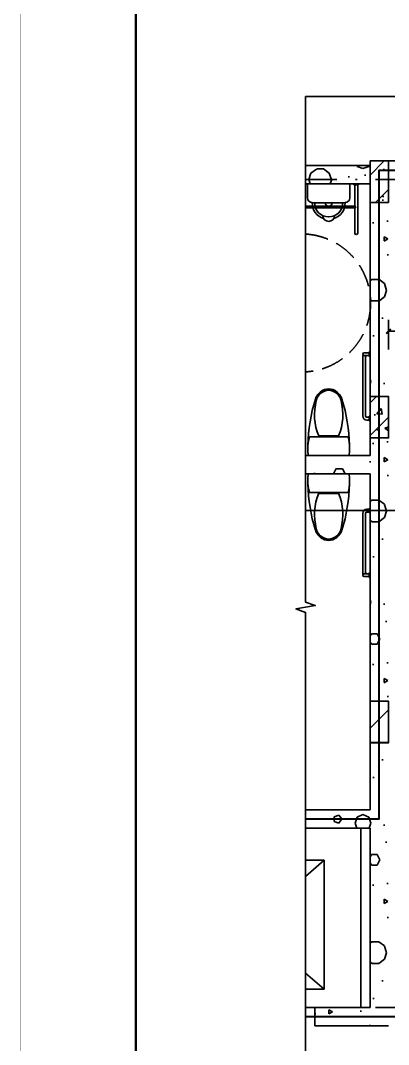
# Model space of a CAD drawing. Extents: x 116425 to 211028, y 11881 to 56060.
# Drawn here: x 116425 to 120423, y 18144 to 29273 of the extents above; entities that cross this region are included whole.
import ezdxf
from ezdxf.xclip import XClip

# ---------------------------------------------------------------- set-up
doc = ezdxf.new("R2010")
doc.units = 0
doc.header["$LTSCALE"] = 1000
doc.header["$MEASUREMENT"] = 0
doc.header["$XCLIPFRAME"] = 0
doc.linetypes.add('X-104 13#平面$0$DASH', pattern=[0.35, 0.25, -0.1])
doc.linetypes.add('X-104 13#平面$0$DOTE', pattern=[2.42, 2, -0.2, 0.02, -0.2])
for name, color, linetype in [('01-标注_尺寸', 124, 'Continuous'), ('01-标注_符号', 200, 'Continuous'), ('13#楼幕墙$0$A-C_玻璃幕墙', 140, 'Continuous'), ('s-colu', 40, 'Continuous'), ('X-104 13#平面$0$A-E_电梯', 171, 'Continuous'), ('X-104 13#平面$0$A-I_卫-洁具', 241, 'Continuous'), ('X-104 13#平面$0$A-O_屋面', 201, 'Continuous'), ('X-104 13#平面$0$A-TECH_结构', 21, 'Continuous'), ('X-104 13#平面$0$A_AXIS-轴线', 36, 'X-104 13#平面$0$DOTE'), ('X-104 13#平面$0$s-colu', 40, 'Continuous'), ('X-104 13#平面$0$X-104 13#平面$0$A-TECH_结构', 21, 'Continuous'), ('X-104 13#平面$1$05-填充_天正', 26, 'Continuous'), ('X-104 13#平面$1$A_STR-砌块墙', 121, 'Continuous'), ('X-104 13#平面$1$A_STR-砼柱', 51, 'Continuous')]:
    doc.layers.add(name, color=color, linetype=linetype)
doc.layers.add('X-104 13#平面$0$000套内', color=226, linetype='Continuous', lineweight=30, plot=False)
doc.styles.add('_TCH_DIM_T3', font='ROS1', dxfattribs={"width": 0.8, "bigfont": 'JD'})
doc.dimstyles.new('_TCH_ARCH&&50', dxfattribs={"dimtxt": 175, "dimasz": 50, "dimexe": 125, "dimexo": 150, "dimgap": 50, "dimtad": 1, "dimdec": 0, "dimzin": 0, "dimdsep": 46, "dimtxsty": '_TCH_DIM_T3', "dimblk": 'ARCHTICK', "dimcen": 0.09, "dimclrt": 7, "dimazin": 2, "dimtfac": 1, "dimtdec": 0, "dimtix": 1, "dimtmove": 2, "dimatfit": 3, "dimfxl": 0, "dimtolj": 1, "dimtzin": 0, "dimarcsym": 0})
pattern_1 = [(0, (354, -366), (600, 1200), [0, -1200]), (0, (-348, -528), (600, 1200), [0, -1200]), (0, (42, -540), (600, 1200), [0, -1200]), (0, (468, -186), (600, 1200), [0, -1200]), (0, (-30, -600), (600, 1200), [0, -1200]), (0, (588, 570), (600, 1200), [0, -1200]), (0, (222, 474), (600, 1200), [0, -1200]), (0, (414, 324), (600, 1200), [0, -1200]), (0, (-564, 300), (600, 1200), [0, -1200]), (0, (24, 246), (600, 1200), [0, -1200]), (0, (-204, -60), (600, 1200), [0, -1200]), (0, (-192, -510), (600, 1200), [0, -1200]), (0, (258, -558), (600, 1200), [0, -1200]), (0, (588, -30), (600, 1200), [0, -1200]), (0, (-534, -216), (600, 1200), [0, -1200]), (0, (-432, -12), (600, 1200), [0, -1200]), (0, (36, -96), (600, 1200), [0, -1200]), (0, (-132, -270), (600, 1200), [0, -1200]), (0, (-228, 126), (600, 1200), [0, -1200]), (0, (-78, 576), (600, 1200), [0, -1200]), (0, (-486, -468), (600, 1200), [0, -1200]), (0, (174, 330), (600, 1200), [0, -1200]), (0, (-384, 348), (600, 1200), [0, -1200]), (0, (-480, 504), (600, 1200), [0, -1200]), (130.601294, (514.286, 194.286), (-2999.999967, 3600.000016), [52.683, -22074.222]), (18.43495, (428.57, 217.14), (3000, 1200), [54.21, -7535.256]), (90, (428.6, 165.7), (600, 1200), [51.429, -2348.571]), (161.56505, (480, 148.57), (-3000, 1199.9999), [54.21, -7535.256]), (53.1301, (480, 148.57), (600, 1200), [57.143, -5942.857]), (135, (525.7, -462.86), (-600, 1200), [48.487, -3345.625]), (45, (457.14, -462.86), (600, 1200), [48.487, -3345.625]), (135, (491.43, -497.14), (-600, 1200), [48.487, -3345.625]), (45, (491.43, -497.14), (600, 1200), [48.487, -3345.625]), (116.565, (-51.4, 342.9), (-0.0001, 2400), [63.888, -1277.753]), (180, (-80, 400), (-600, 1200), [68.571, -1131.428]), (63.435, (-177.1, 342.9), (5e-06, 2400), [63.888, -1277.753]), (116.565, (-148.6, 285.7), (-0.0001, 2400), [63.888, -1277.753]), (0, (-148.6, 285.7), (600, 1200), [68.571, -1131.428]), (63.435, (-80, 285.7), (5e-06, 2400), [63.888, -1277.753]), (107.10273, (400, -62.857), (-1799.999931, 6000.00001), [77.723, -32565.805]), (143.97263, (377.14, 11.43), (-11399.999855, 8399.99999), [77.723, -16244.04]), (180, (314.3, 57.1), (-600, 1200), [74.286, -1125.714]), (36.02737, (177.14, 11.43), (11399.999916, 8399.99991), [77.723, -16244.04]), (71.56505, (154.29, -57.14), (1800, 6000), [72.28, -7517.186]), (107.10273, (177.143, -131.43), (-1799.999931, 6000.00001), [77.723, -32565.805]), (143.97263, (240, -177.14), (-11399.999855, 8399.99999), [77.723, -16244.04]), (0, (240, -177.1), (600, 1200), [74.286, -1125.714]), (36.02737, (314.29, -177.14), (11399.999916, 8399.99991), [77.723, -16244.04]), (71.56505, (377.14, -131.43), (1800, 6000), [72.28, -7517.186]), (150.25512, (411.43, 497.14), (-1800, 1199.99999), [46.07, -9628.639]), (90, (371.4, 474.3), (600, 1200), [45.714, -2354.285]), (29.74488, (371.43, 474.29), (1800, 1200), [46.07, -9628.639]), (116.565, (131.4, -354.3), (-0.0001, 2400), [63.888, -1277.753]), (168.69007, (102.86, -297.14), (-5400, 1199.99997), [58.275, -12179.371]), (41.185925, (0, -325.714), (14999.99991, 13199.999885), [60.744, -25451.604]), (90, (0, -382.86), (600, 1200), [57.143, -2342.857]), (138.814074, (45.714, -422.857), (-14999.999733, 13200.000084), [60.744, -25451.604]), (16.699244, (45.714, -422.857), (19799.99985, 5999.999937), [59.659, -24997.075]), (60.945396, (102.86, -405.714), (600, 1199.99999), [58.832, -24650.679]), (109.983106, (-371.43, 148.57), (-3000.00001, 8399.999978), [66.884, -28024.395]), (155.556045, (-394.286, 211.43), (-7800.00003, 3599.999925), [69.046, -28930.263]), (24.443955, (-520, 211.43), (7800.000004, 3599.999983), [69.046, -28930.263]), (70.016893, (-542.857, 148.57), (3000.00001, 8399.99998), [66.884, -28024.395]), (109.983106, (-520, 85.714), (-3000.00001, 8399.999978), [66.884, -28024.395]), (160.01689, (-457.14, 62.86), (-3000, 1199.99995), [66.884, -13978.755]), (19.98311, (-457.14, 62.86), (2999.99998, 1200), [66.884, -13978.755]), (70.016893, (-394.286, 85.714), (3000.00001, 8399.99998), [66.884, -28024.395]), (122.00538, (74.29, 40), (-600.00008, 1199.99994), [53.908, -11266.868]), (18.43495, (-5.71, 68.57), (3000, 1200), [54.21, -7535.256]), (90, (-5.7, 17.14), (600, 1200), [51.429, -2348.571]), (161.56505, (45.71, 0), (-3000, 1199.9999), [54.21, -7535.256]), (54.46232, (45.714, 0), (4199.999994, 5999.99999), [49.156, -20596.423]), (116.565, (-274.3, -251.4), (-0.0001, 2400), [63.888, -1277.753]), (180, (-302.9, -194.3), (-600, 1200), [62.857, -1137.143]), (59.03624, (-400, -251.43), (600, 1199.99999), [66.64, -13927.644]), (120.96376, (-365.71, -308.57), (-600.00008, 1199.99994), [66.64, -13927.644]), (0, (-365.7, -308.6), (600, 1200), [62.857, -1137.143]), (63.435, (-302.9, -308.6), (5e-06, 2400), [63.888, -1277.753])]
pattern_2 = [(45, (0, 0), (-176.7767, 176.7767), []), (50, (0, 0), (717.2602, -62.752), [75, -825]), (355, (0, 0), (-138.7513, 752.192), [60, -660]), (100.4514, (59.8, -5.2), (578.5094, 689.4395), [63.74, -701.142]), (46.1842, (0, 200), (1067.241, -165.519), [112.5, -1237.5]), (96.6356, (88.9, 186.2), (934.663, 974.118), [95.61, -1051.713]), (351.1842, (0, 200), (934.662, 974.119), [90, -990]), (21, (100, 150), (596.907, -402.619), [75, -825]), (326, (100, 150), (243.3153, 725.15), [60, -660]), (71.4514, (149.74, 116.45), (840.2226, 322.5305), [63.74, -701.142]), (37.5, (0, 0), (12.15986, 332.89385), [0, -652, 0, -670, 0, -662.5]), (7.5, (0, 0), (263.0695, 394.4117), [0, -382, 0, -637, 0, -252.5]), (327.5, (-223, 0), (533.8224, -22.5549), [0, -250, 0, -780, 0, -1035]), (317.5, (-323, 0), (583.1862, 100.105), [0, -325, 0, -518, 0, -735])]

# ---------------------------------------------------------------- blocks, each defined once
blk = doc.blocks.new('X-104 13#平面$0$zzzzx')
at = {"layer": 'X-104 13#平面$0$A_AXIS-轴线', "linetype": 'X-104 13#平面$0$DOTE'}
for p, q in [((60408.4, 18000), (-2925, 18000)), ((60408.4, 9000), (-2925, 9000))]:
    blk.add_line(p, q, dxfattribs=at)
blk = doc.blocks.new('X-104 13#平面$0$2400x2100')
for p, q in [((650, 1850), (650, 1700)), ((1750, 1850), (650, 1850)), ((1750, 1700), (1750, 1850)), ((650, 1700), (1750, 1700)), ((400, 200), (2000, 1600)), ((400, 1600), (2000, 200))]:
    blk.add_line(p, q)
at = {"color": 0}
for p, q in [((600, 58), (600, 34)), ((1160, 58), (600, 58)), ((1160, 34), (600, 34)), ((1160, 58), (1160, 34)), ((1800, 58), (1240, 58)), ((1240, 58), (1240, 34)), ((1800, 34), (1240, 34)), ((1800, 58), (1800, 34))]:
    blk.add_line(p, q, dxfattribs=at)
blk.add_lwpolyline([(400, 1600), (400, 200), (2000, 200), (2000, 1600), (400, 1600)], close=True)
blk = doc.blocks.new('13#楼幕墙')
at = {"layer": '13#楼幕墙$0$A-C_玻璃幕墙'}
blk.add_lwpolyline([(4493, 15500), (-900, 15500), (-900, -1700), (22100, -1700), (22100, -1100), (58400, -1100), (58400, 18960), (53293, 23245), (37800, 14300), (37800, 10200), (12500, 10200), (4493, 15500)], dxfattribs=at)
blk = doc.blocks.new('X-104 13#平面$0$轴网')
at = {"layer": 'X-104 13#平面$0$A_AXIS-轴线', "linetype": 'X-104 13#平面$0$DOTE'}
for p, q in [((60408.4, 18000), (-2925, 18000)), ((60408.4, 9000), (-2925, 9000))]:
    blk.add_line(p, q, dxfattribs=at)
blk = doc.blocks.new('X-104 13#平面$0$A$C45D52E12')
at = {"layer": 'X-104 13#平面$0$X-104 13#平面$0$A-TECH_结构'}
blk.add_lwpolyline([(58300, -18800), (58300, 820), (53473, 4870), (38300, -3873), (38300, -8100), (12610, -8100), (4602, -2800), (-400, -2800), (-400, -20400), (22000, -20400), (22000, -18800)], close=True, dxfattribs=at)
blk = doc.blocks.new('X-104 13#平面$0$A$C0BB3323F')
at = {"layer": 'Defpoints'}
blk.add_lwpolyline([(59300, 600), (59300, 20660), (54205, 24935), (38700, 16000), (38700, 11900), (13400, 11900), (5393, 17200), (0, 17200), (0, 0), (23000, 0), (23000, 600)], close=True, dxfattribs=at)
blk = doc.blocks.new('X-104 13#平面$0$A-toilet-F2$0$A-toilet-F3$0$$plan$00000388')
for p, q in [((-202, -210), (-202, 210)), ((0, -221), (0, 221)), ((-212, 108), (-212, -108))]:
    blk.add_line(p, q)
blk.add_lwpolyline([(-202, -210), (-152, -221), (-102, -226), (-50, -226), (0, -221)])
for centre, radius, start, end in [((-71, -1597), 1823, 91.2224, 107.2477), ((-76, -236), 463, 97.7399, 105.822), ((-76, -236), 463, 80.5377, 97.7399), ((-562, -12), 164, 107.2477, 159.5476), ((-556, -23), 163, 104.7786, 136.8543), ((-443, -448), 602, 67.3737, 104.7786), ((-595, 0), 129, 159.5476, 200.4524), ((-580, 0), 129, 136.8543, 223.1457), ((-562, 12), 164, 200.4524, 252.7523), ((-556, 23), 163, 223.1457, 255.2214), ((-443, 448), 602, 255.2214, 292.6263), ((-71, 1597), 1823, 252.7523, 268.7776)]:
    blk.add_arc(centre, radius, start, end)
blk = doc.blocks.new('X-104 13#平面$0$33')
at = {"rotation": 270}
blk.add_blockref('X-104 13#平面$0$A-toilet-F2$0$A-toilet-F3$0$$plan$00000388', (0, 0), dxfattribs=at)
blk = doc.blocks.new('X-104 13#平面$0$残疾人扶手1')
for p, q in [((-700, -10), (-700, 0)), ((0, -10), (0, 0)), ((-750, -10), (-750, 0)), ((-750, -10), (-700, -10)), ((-740, -65), (-740, -10)), ((-710, -65), (-710, -10)), ((-55, -50), (-695, -50)), ((-55, -80), (-695, -80)), ((-50, -10), (-50, 0)), ((0, -10), (-50, -10)), ((-40, -35), (-40, -10)), ((-10, -35), (-10, -10))]:
    blk.add_line(p, q)
for centre, radius, start, end in [((-725, -65), 15, 180, 0), ((-695, -35), 45, 244.4712, 270), ((-695, -35), 15, 180, 270), ((-55, -35), 15, 270, 0), ((-55, -35), 45, 270, 0)]:
    blk.add_arc(centre, radius, start, end)
blk = doc.blocks.new('X-104 13#平面$0$A-toilet-F2$0$A-toilet-F3$0$xb')
for p, q in [((-229, 152), (-229, 0)), ((178, 203), (-178, 203)), ((229, 0), (229, 152)), ((-229, 0), (229, 0))]:
    blk.add_line(p, q)
for centre, radius, start, end in [((-6, 210), 172, 106.6069, 182.1211), ((-6, 210), 146, 87.8789, 182.1211), ((0, 343), 63.5, 1.0707, 178.9293), ((6, 210), 146, 357.8789, 92.1211), ((6, 210), 172, 357.8789, 73.3931), ((0, 203), 38.1, 0, 180), ((-178, 152), 50.8, 90, 180), ((178, 152), 50.8, 0, 90)]:
    blk.add_arc(centre, radius, start, end)
blk = doc.blocks.new('X-104 13#平面$0$104-8910 核心筒$0$fraehtj')
for p, q in [((-535, 315), (-10, 315)), ((-535, 285), (-260, 285)), ((-260, -285), (-260, 285)), ((-240, -285), (-240, 285)), ((-240, 285), (-10, 285)), ((-10, 275), (-10, 325)), ((-10, 325), (0, 325)), ((-10, 275), (0, 275)), ((-535, -285), (-260, -285)), ((-535, -315), (-10, -315)), ((-240, -285), (-10, -285)), ((-10, -325), (-10, -275)), ((-10, -275), (0, -275)), ((-10, -325), (0, -325))]:
    blk.add_line(p, q)
for centre, radius, start, end in [((-535, 300), 15, 90, 270), ((-250, 285), 10, 360, 180), ((-535, -300), 15, 90, 270), ((-250, -285), 10, 180, 0)]:
    blk.add_arc(centre, radius, start, end)
blk = doc.blocks.new('X-104 13#平面')
at = {"layer": 'X-104 13#平面$1$05-填充_天正'}
h = blk.add_hatch(dxfattribs=at)
h.set_pattern_fill('钢筋混凝土', color=256, scale=100, style=0)
h.set_pattern_definition(pattern_2)
h.paths.add_polyline_path([(53300, 80150), (53500, 80150), (53500, 80600), (53300, 80600)])
h = blk.add_hatch(dxfattribs=at)
h.set_pattern_fill('加气混凝土', color=256, scale=100, style=0)
h.set_pattern_definition(pattern_1)
h.paths.add_polyline_path([(53500, 80600), (53500, 80400), (55650, 80400), (55650, 80533.3), (55550, 80600)])
h = blk.add_hatch(dxfattribs=at)
h.set_pattern_fill('加气混凝土', color=256, scale=100, style=0)
h.set_pattern_definition(pattern_1)
h.paths.add_polyline_path([(53300, 80350), (53300, 80550), (50551.9, 80550), (50605.5, 80350)])
h = blk.add_hatch(dxfattribs=at)
h.set_pattern_fill('加气混凝土', color=256, scale=100, style=0)
h.set_pattern_definition(pattern_1)
h.paths.add_polyline_path([(53300, 78040), (53500, 78040), (53500, 80150), (53300, 80150)])
h = blk.add_hatch(dxfattribs=at)
h.set_pattern_fill('钢筋混凝土', color=256, scale=100, style=0)
h.set_pattern_definition(pattern_2)
h.paths.add_polyline_path([(53300, 77590), (53500, 77590), (53500, 78040), (53300, 78040)])
h = blk.add_hatch(dxfattribs=at)
h.set_pattern_fill('加气混凝土', color=256, scale=100, style=0)
h.set_pattern_definition(pattern_1)
h.paths.add_polyline_path([(53500, 77590), (53300, 77590), (53300, 77400), (53366.7, 77300), (53500, 77300)])
h = blk.add_hatch(dxfattribs=at)
h.set_pattern_fill('加气混凝土', color=256, scale=100, style=0)
h.set_pattern_definition(pattern_1)
h.paths.add_polyline_path([(50250, 77300), (50300, 77200), (53300, 77200), (53366.7, 77300), (53300, 77400), (50300, 77400)])
h = blk.add_hatch(dxfattribs=at)
h.set_pattern_fill('加气混凝土', color=256, scale=100, style=0)
h.set_pattern_definition(pattern_1)
h.paths.add_polyline_path([(53300, 74730), (53500, 74730), (53500, 77300), (53366.7, 77300), (53300, 77200)])
h = blk.add_hatch(dxfattribs=at)
h.set_pattern_fill('钢筋混凝土', color=256, scale=100, style=0)
h.set_pattern_definition(pattern_2)
h.paths.add_polyline_path([(53300, 74280), (53500, 74280), (53500, 74730), (53300, 74730)])
h = blk.add_hatch(dxfattribs=at)
h.set_pattern_fill('加气混凝土', color=256, scale=100, style=0)
h.set_pattern_definition(pattern_1)
h.paths.add_polyline_path([(53500, 74280), (53300, 74280), (53300, 73550), (53366.7, 73450), (53500, 73450)])
h = blk.add_hatch(dxfattribs=at)
h.set_pattern_fill('加气混凝土', color=256, scale=100, style=0)
h.set_pattern_definition(pattern_1)
h.paths.add_polyline_path([(50700, 73416.7), (50800, 73350), (53300, 73350), (53366.7, 73450), (53300, 73550), (50700, 73550)])
h = blk.add_hatch(dxfattribs=at)
h.set_pattern_fill('加气混凝土', color=256, scale=100, style=0)
h.set_pattern_definition(pattern_1)
h.paths.add_polyline_path([(53366.7, 73450), (53300, 73350), (53300, 71400), (53400, 71333.3), (53500, 71400), (53500, 73450)])
h = blk.add_hatch(dxfattribs=at)
h.set_pattern_fill('加气混凝土', color=256, scale=100, style=0)
h.set_pattern_definition(pattern_1)
h.paths.add_polyline_path([(52700, 71200), (53400, 71200), (53400, 71333.3), (53300, 71400), (52700, 71400)])
h = blk.add_hatch(dxfattribs=at)
h.set_pattern_fill('加气混凝土', color=256, scale=100, style=0)
h.set_pattern_definition(pattern_1)
h.paths.add_polyline_path([(53400, 71200), (53500, 71200), (53500, 71400), (53400, 71333.3)])
at = {"layer": 'X-104 13#平面$0$000套内'}
blk.add_lwpolyline([(4100, 77750), (4100, 68700), (-750, 68700), (-750, 59850), (21950, 59850), (21950, 61450), (58250, 61450), (58250, 71300), (48400, 71300), (48400, 73450), (53400, 73450), (53400, 80500), (58250, 80500), (58250, 81290.1), (53289, 85452.6), (37950, 76613.3), (37950, 72450), (12454.9, 72450), (4447.4, 77750)], close=True, dxfattribs=at)
blk.add_lwpolyline([(7100, -1550), (21950, -1550), (21950, -950), (48400, -950), (48400, 11050), (53400, 11050), (53400, 18100), (58250, 18100), (58250, 18890), (53289.1, 23052.7), (37950, 14213.3), (37950, 10050), (12454.9, 10050), (4447.4, 15350), (4100, 15350), (4100, 6300), (7100, 6300), (7100, -1550)], dxfattribs=at)
at = {"layer": 'X-104 13#平面$0$A-I_卫-洁具', "ltscale": 0.1}
blk.add_lwpolyline([(53200, 73350), (53200, 71400)], dxfattribs=at)
at = {"layer": 'X-104 13#平面$0$A-I_卫-洁具', "linetype": 'X-104 13#平面$0$DASH'}
blk.add_circle((52555.3, 79056.8), 750, dxfattribs=at)
at = {"layer": 'X-104 13#平面$0$A-O_屋面'}
blk.add_lwpolyline([(58400, 123700), (58400, 143760), (53305, 148035), (37800, 139100), (37800, 135000), (12500, 135000), (4492.6, 140300), (-900, 140300), (-900, 122100), (22100, 122100), (22100, 123700)], close=True, dxfattribs=at)
blk.add_lwpolyline([(57800, 143250), (57800, 143480.2), (53240.9, 147305.6), (38400, 138753.3), (38400, 134400), (12319.4, 134400), (4312, 139700), (-300, 139700), (-300, 122700), (21500, 122700), (21500, 124300), (57800, 124300), (57800, 126850)], dxfattribs=at)
at = {"layer": 'X-104 13#平面$0$A-TECH_结构', "linetype": 'X-104 13#平面$0$DASH'}
blk.add_lwpolyline([(58100, 124000), (58100, 143620), (53261.3, 147680.2), (38100, 138926.8), (38100, 134700), (12409.7, 134700), (4402.3, 140000), (-600, 140000), (-600, 122400), (21800, 122400), (21800, 124000)], close=True, dxfattribs=at)
blk.add_lwpolyline([(57900, 143526.7), (53240, 147436.9), (38300, 138811.3), (38300, 134500), (12349.5, 134500), (4342.1, 139800), (-400, 139800), (-400, 122600), (21600, 122600), (21600, 124200), (57900, 124200), (57900, 143526.7)], dxfattribs=at)
at = {"layer": 'X-104 13#平面$0$A-TECH_结构'}
blk.add_lwpolyline([(58350, -1050), (58350, 18936.6), (53287.9, 23184.2), (37850, 14271.1), (37850, 10150), (12485, 10150), (4477.5, 15450), (-850, 15450), (-850, -1650), (22050, -1650), (22050, -1050)], close=True, dxfattribs=at)
at = {"layer": 'X-104 13#平面$0$A_AXIS-轴线', "linetype": 'X-104 13#平面$0$DOTE'}
blk.add_line((39500, 76800), (60408.4, 76800), dxfattribs=at)
at = {"layer": 'X-104 13#平面$0$s-colu'}
for points in [[(53300, 77590), (53300, 78040), (53500, 78040), (53500, 77590)], [(53300.2, 74278), (53300.2, 74728), (53500.2, 74728), (53500.2, 74278)]]:
    blk.add_lwpolyline(points, close=True, dxfattribs=at)
at = {"layer": 'X-104 13#平面$1$A_STR-砌块墙'}
for p, q in [((53500, 80600), (55550, 80600)), ((50551.9, 80550), (53300, 80550)), ((50605.5, 80350), (53300, 80350)), ((53300, 80150), (53300, 78040)), ((53300, 77590), (53300, 77400)), ((50300, 77400), (53300, 77400)), ((50300, 77200), (53300, 77200)), ((53300, 77200), (53300, 74730)), ((53300, 74280), (53300, 73550)), ((50700, 73550), (53300, 73550)), ((50800, 73350), (53300, 73350)), ((53300, 73350), (53300, 71400)), ((52700, 71400), (53300, 71400)), ((52700, 71400), (52700, 71200)), ((52700, 71200), (53400, 71200)), ((53400, 71200), (53500, 71200))]:
    blk.add_line(p, q, dxfattribs=at)
at = {"layer": 'X-104 13#平面$1$A_STR-砼柱'}
for p, q in [((53500, 80600), (53300, 80600)), ((53300, 80600), (53300, 80150)), ((53500, 80150), (53500, 80600)), ((53300, 80150), (53500, 80150)), ((53500, 78040), (53300, 78040)), ((53300, 78040), (53300, 77590)), ((53500, 77590), (53500, 78040)), ((53300, 77590), (53500, 77590)), ((53500, 74730), (53300, 74730)), ((53300, 74730), (53300, 74280)), ((53500, 74280), (53500, 74730)), ((53300, 74280), (53500, 74280))]:
    blk.add_line(p, q, dxfattribs=at)
for name, p in [('X-104 13#平面$0$zzzzx', (0, 124800)), ('X-104 13#平面$0$A$C45D52E12', (-200, 142800)), ('X-104 13#平面$0$轴网', (0, 62400)), ('X-104 13#平面$0$A$C0BB3323F', (-900, -1700))]:
    blk.add_blockref(name, p)
at = {"layer": 'X-104 13#平面$0$A-E_电梯'}
blk.add_blockref('X-104 13#平面$0$2400x2100', (50800, 71400), dxfattribs=at)
at = {"layer": 'X-104 13#平面$0$A-I_卫-洁具', "ltscale": 0.1}
for name, p, rotation in [('X-104 13#平面$0$104-8910 核心筒$0$fraehtj', (52850, 80350), 90), ('X-104 13#平面$0$A-toilet-F2$0$A-toilet-F3$0$xb', (52850, 80350), 180), ('X-104 13#平面$0$残疾人扶手1', (53300, 77775), 270), ('X-104 13#平面$0$33', (52850, 77200), 180)]:
    blk.add_blockref(name, p, dxfattribs=dict(at, rotation=rotation))
at = {"layer": 'X-104 13#平面$0$A-I_卫-洁具', "ltscale": 0.1, "xscale": -1}
blk.add_blockref('X-104 13#平面$0$33', (52850, 77400), dxfattribs=at)
at = {"layer": 'X-104 13#平面$0$A-I_卫-洁具', "ltscale": 0.1, "xscale": -1, "rotation": 270}
blk.add_blockref('X-104 13#平面$0$残疾人扶手1', (53300, 76825), dxfattribs=at)
at = {"layer": 'X-104 13#平面$0$A-TECH_结构'}
blk.add_blockref('13#楼幕墙', (0, 0), dxfattribs=at)
blk = doc.blocks.new('图框-A1+1-4')
for points, const_width in [([(0, 0), (1051, 0), (1051, 594), (0, 594)], 0.05), ([(976, 584), (25, 584), (25, 10), (976, 10)], 0.5)]:
    blk.add_lwpolyline(points, close=True, dxfattribs=dict(const_width=const_width))
blk = doc.blocks.new('_ArchTick')
at = {"color": 0, "linetype": 'ByBlock', "const_width": 0.4}
blk.add_lwpolyline([(-0.5, -0.5), (0.5, 0.5)], dxfattribs=at)
blk = doc.blocks.new('*D847')
at = {"layer": '01-标注_尺寸', "color": 0, "lineweight": -2, "transparency": 16777216}
for p, q in [((120423, 25696), (120423, 26021)), ((122373, 25696), (122373, 26021)), ((120423, 25896), (122373, 25896))]:
    blk.add_line(p, q, dxfattribs=at)
at = {"layer": 'Defpoints', "color": 0, "transparency": 16777216}
for p in [(122373, 25896), (120423, 25546), (122373, 25546)]:
    blk.add_point(p, dxfattribs=at)
at = {"layer": '01-标注_尺寸', "color": 0, "lineweight": -2, "transparency": 16777216, "xscale": 50, "yscale": 50, "zscale": 50, "rotation": 180}
blk.add_blockref('_ArchTick', (120423, 25896), dxfattribs=at)
at = {"layer": '01-标注_尺寸', "color": 0, "lineweight": -2, "transparency": 16777216, "xscale": 50, "yscale": 50, "zscale": 50}
blk.add_blockref('_ArchTick', (122373, 25896), dxfattribs=at)
at = {"layer": '01-标注_尺寸', "color": 7, "transparency": 16777216, "insert": (121398, 26034), "char_height": 175, "attachment_point": 5, "style": '_TCH_DIM_T3'}
blk.add_mtext('\\A1;1950', dxfattribs=at)

msp = doc.modelspace()

# ---------------------------------------------------------------- linework, layer by layer
at = {"layer": '01-标注_符号'}
for points in [[(126454.3, 28446.4), (123044.9, 28446.4), (123006.6, 28341.4), (122969.6, 28551.4), (122932.4, 28446.4), (119522.9, 28446.4)], [(119522.9, 17346.4), (119522.9, 22840.1), (119417.9, 22878.4), (119627.9, 22915.4), (119522.9, 22952.6), (119522.9, 28446.4)]]:
    msp.add_lwpolyline(points, dxfattribs=at)
at = {"layer": 's-colu'}
for points in [[(120222.9, 24736.4), (120222.9, 25186.4), (120422.9, 25186.4), (120422.9, 24736.4)], [(120223.1, 21424.4), (120223.1, 21874.4), (120423.1, 21874.4), (120423.1, 21424.4)]]:
    msp.add_lwpolyline(points, close=True, dxfattribs=at)

# ---------------------------------------------------------------- block references
at = {"xscale": 50, "yscale": 50, "zscale": 50}
msp.add_blockref('图框-A1+1-4', (116426.7, 15258.1), dxfattribs=at)
ref = msp.add_blockref('X-104 13#平面', (89222.9, 25058.1))
XClip(ref).set_block_clipping_path([(52600.0000000065, 7800.0004171911), (60173.8070770114, 18900)])
ref = msp.add_blockref('X-104 13#平面', (66922.9, -52853.6))
XClip(ref).set_block_clipping_path([(52600.0000000065, 70199.9999999997), (60200, 81300)])
ref = msp.add_blockref('X-104 13#平面', (85922.9, -115253.6))
XClip(ref).set_block_clipping_path([(52600.000000007, 132600.000417191), (59223.651438209, 143700.0000000006)])

# ---------------------------------------------------------------- dimensions: what is measured, and where the dimension line sits
at = {"layer": '01-标注_尺寸'}
dim = msp.add_linear_dim(base=(122372.9, 25896.4), p1=(120422.9, 25546.4), p2=(122372.9, 25546.4), angle=0, dimstyle='_TCH_ARCH&&50', override={"dimgap": 0}, dxfattribs=at)
dim.commit()
dim.dimension.update_dxf_attribs({"geometry": '*D847', "text_midpoint": (121397.9, 26033.9), "dimtype": 161})

doc.saveas('drawing.dxf')
